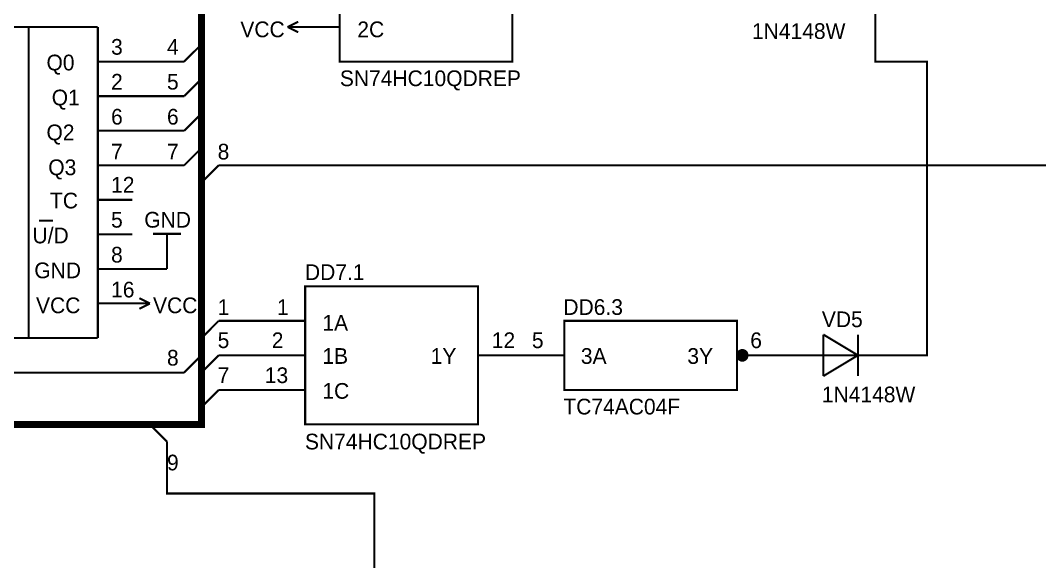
# Model space of a CAD drawing. Header units: millimetres. Extents: x 0 to 594, y 0 to 420.
# Drawn here: x 358.8 to 506.3, y 252.6 to 331 of the extents above; entities that cross this region are included whole.
import ezdxf

# ---------------------------------------------------------------- set-up
doc = ezdxf.new("R2010")
doc.units = ezdxf.units.MM
doc.layers.add('Sheet', color=255, linetype='Continuous')

msp = doc.modelspace()

# ---------------------------------------------------------------- linework, layer by layer
at = {"layer": 'Sheet'}
for points, const_width in [([(384.99, 402.5), (384.99, 272.5), (157.53, 272.5)], 1.02), ([(522.47, 359.98), (522.47, 309.98), (387.48, 309.98)], 0.3), ([(484.98, 282.5), (489.97, 282.5), (489.97, 325), (482.47, 325), (482.47, 335)], 0.3), ([(397.45, 329.99), (398.98, 330.75)], 0.3), ([(340, 329.99), (369.99, 329.99)], 0.3), ([(359.99, 329.99), (359.99, 284.99)], 0.3), ([(369.99, 329.99), (369.99, 284.99)], 0.3), ([(397.45, 329.99), (398.98, 329.23)], 0.3), ([(399.99, 329.99), (397.45, 329.99)], 0.3), ([(404.98, 329.99), (399.99, 329.99)], 0.3), ([(382.49, 325), (384.99, 327.49)], 0.3), ([(369.99, 325), (374.99, 325)], 0.3), ([(374.99, 325), (382.49, 325)], 0.3), ([(382.49, 319.99), (384.99, 322.49)], 0.3), ([(369.99, 319.99), (374.99, 319.99)], 0.3), ([(382.49, 319.99), (374.99, 319.99)], 0.3), ([(382.49, 315), (384.99, 317.5)], 0.3), ([(382.49, 280), (330, 280), (330, 315)], 0.3), ([(369.99, 315), (374.99, 315)], 0.3), ([(374.99, 315), (382.49, 315)], 0.3), ([(382.49, 309.99), (384.99, 312.49)], 0.3), ([(369.99, 309.99), (374.99, 309.99)], 0.3), ([(382.49, 309.99), (374.99, 309.99)], 0.3), ([(384.99, 307.5), (387.48, 309.99)], 0.3), ([(369.99, 304.99), (374.99, 304.99)], 0.3), ([(361.49, 301.99), (363.5, 301.99)], 0.3), ([(369.99, 300), (374.99, 300)], 0.3), ([(377.96, 300.07), (382.02, 300.07)], 0.3), ([(380, 294.99), (380, 300.07)], 0.3), ([(369.99, 294.99), (374.99, 294.99)], 0.3), ([(374.99, 294.99), (380, 294.99)], 0.3), ([(377.53, 290), (376, 290.76)], 0.3), ([(369.99, 290), (374.99, 290)], 0.3), ([(374.99, 290), (377.53, 290)], 0.3), ([(377.53, 290), (376, 289.22)], 0.3), ([(384.99, 284.99), (387.48, 287.49)], 0.3), ([(394.98, 287.49), (387.48, 287.49)], 0.3), ([(399.99, 287.49), (394.98, 287.49)], 0.3), ([(369.99, 284.99), (340, 284.99)], 0.3), ([(474.97, 285.5), (474.97, 279.49)], 0.3), ([(479.97, 282.5), (474.97, 285.5)], 0.3), ([(479.97, 285.5), (479.97, 279.49)], 0.3), ([(463.23, 283.25), (463.2, 283.25), (463.15, 283.25), (463.12, 283.24), (463.08, 283.24), (463.04, 283.22), (463.01, 283.22), (462.98, 283.21), (462.95, 283.19), (462.9, 283.17), (462.87, 283.16), (462.84, 283.14), (462.81, 283.13), (462.78, 283.1), (462.76, 283.08), (462.73, 283.05), (462.7, 283.03), (462.68, 283), (462.65, 282.97), (462.63, 282.95), (462.6, 282.92), (462.59, 282.89), (462.57, 282.86), (462.55, 282.83), (462.54, 282.78), (462.52, 282.75), (462.51, 282.72), (462.51, 282.69), (462.49, 282.65), (462.49, 282.61), (462.48, 282.57), (462.48, 282.53), (462.48, 282.5)], 0.3), ([(462.48, 282.5), (462.48, 282.53), (462.48, 282.57), (462.49, 282.61), (462.49, 282.65), (462.51, 282.69), (462.51, 282.72), (462.52, 282.75), (462.54, 282.78), (462.55, 282.83), (462.57, 282.86), (462.59, 282.89), (462.6, 282.92), (462.63, 282.95), (462.65, 282.97), (462.68, 283), (462.7, 283.03), (462.73, 283.05), (462.76, 283.08), (462.78, 283.1), (462.81, 283.13), (462.84, 283.14), (462.87, 283.16), (462.9, 283.17), (462.95, 283.19), (462.98, 283.21), (463.01, 283.22), (463.04, 283.22), (463.08, 283.24), (463.12, 283.24), (463.15, 283.25), (463.2, 283.25), (463.23, 283.25)], 0.0991), ([(463.99, 282.5), (463.99, 282.53), (463.99, 282.57), (463.98, 282.61), (463.98, 282.65), (463.98, 282.69), (463.96, 282.72), (463.94, 282.75), (463.93, 282.78), (463.91, 282.83), (463.9, 282.86), (463.88, 282.89), (463.87, 282.92), (463.85, 282.95), (463.82, 282.97), (463.8, 283), (463.77, 283.03), (463.74, 283.05), (463.72, 283.08), (463.69, 283.1), (463.66, 283.13), (463.63, 283.14), (463.6, 283.16), (463.57, 283.17), (463.53, 283.19), (463.5, 283.21), (463.45, 283.22), (463.42, 283.22), (463.39, 283.24), (463.34, 283.24), (463.31, 283.25), (463.28, 283.25), (463.23, 283.25)], 0.3), ([(463.23, 283.25), (463.23, 283.25)], 0.0991), ([(463.23, 283.25), (463.28, 283.25), (463.31, 283.25), (463.34, 283.24), (463.39, 283.24), (463.42, 283.22), (463.45, 283.22), (463.5, 283.21), (463.53, 283.19), (463.57, 283.17), (463.6, 283.16), (463.63, 283.14), (463.66, 283.13), (463.69, 283.1), (463.72, 283.08), (463.74, 283.05), (463.77, 283.03), (463.8, 283), (463.82, 282.97), (463.85, 282.95), (463.87, 282.92), (463.88, 282.89), (463.9, 282.86), (463.91, 282.83), (463.93, 282.78), (463.94, 282.75), (463.96, 282.72), (463.98, 282.69), (463.98, 282.65), (463.98, 282.61), (463.99, 282.57), (463.99, 282.53), (463.99, 282.5)], 0.0991), ([(382.49, 280), (384.99, 282.5)], 0.3), ([(384.99, 280), (387.48, 282.5)], 0.3), ([(387.48, 282.5), (394.98, 282.5)], 0.3), ([(399.99, 282.5), (394.98, 282.5)], 0.3), ([(424.99, 282.5), (429.98, 282.5)], 0.3), ([(429.98, 282.5), (432.49, 282.5)], 0.3), ([(437.48, 282.5), (432.49, 282.5)], 0.3), ([(462.48, 282.5), (467.48, 282.5)], 0.3), ([(462.48, 282.5), (462.48, 282.45), (462.48, 282.42), (462.49, 282.38), (462.49, 282.34), (462.51, 282.31), (462.51, 282.27), (462.52, 282.23), (462.54, 282.2), (462.55, 282.16), (462.57, 282.13), (462.59, 282.1), (462.6, 282.07), (462.63, 282.04), (462.65, 282.01), (462.68, 281.99), (462.7, 281.96), (462.73, 281.93), (462.76, 281.91), (462.78, 281.88), (462.81, 281.86), (462.84, 281.85), (462.87, 281.83), (462.9, 281.82), (462.95, 281.8), (462.98, 281.78), (463.01, 281.77), (463.04, 281.75), (463.08, 281.75), (463.12, 281.75), (463.15, 281.74), (463.2, 281.74), (463.23, 281.74)], 0.3), ([(463.23, 281.74), (463.2, 281.74), (463.15, 281.74), (463.12, 281.75), (463.08, 281.75), (463.04, 281.75), (463.01, 281.77), (462.98, 281.78), (462.95, 281.8), (462.9, 281.82), (462.87, 281.83), (462.84, 281.85), (462.81, 281.86), (462.78, 281.88), (462.76, 281.91), (462.73, 281.93), (462.7, 281.96), (462.68, 281.99), (462.65, 282.01), (462.63, 282.04), (462.6, 282.07), (462.59, 282.1), (462.57, 282.13), (462.55, 282.16), (462.54, 282.2), (462.52, 282.23), (462.51, 282.27), (462.51, 282.31), (462.49, 282.34), (462.49, 282.38), (462.48, 282.42), (462.48, 282.45), (462.48, 282.5)], 0.0991), ([(462.48, 282.5), (462.48, 282.5)], 0.0991), ([(463.23, 281.74), (463.28, 281.74), (463.31, 281.74), (463.34, 281.75), (463.39, 281.75), (463.42, 281.75), (463.45, 281.77), (463.5, 281.78), (463.53, 281.8), (463.57, 281.82), (463.6, 281.83), (463.63, 281.85), (463.66, 281.86), (463.69, 281.88), (463.72, 281.91), (463.74, 281.93), (463.77, 281.96), (463.8, 281.99), (463.82, 282.01), (463.85, 282.04), (463.87, 282.07), (463.88, 282.1), (463.9, 282.13), (463.91, 282.16), (463.93, 282.2), (463.94, 282.23), (463.96, 282.27), (463.98, 282.31), (463.98, 282.34), (463.98, 282.38), (463.99, 282.42), (463.99, 282.45), (463.99, 282.5)], 0.3), ([(463.99, 282.5), (463.99, 282.45), (463.99, 282.42), (463.98, 282.38), (463.98, 282.34), (463.98, 282.31), (463.96, 282.27), (463.94, 282.23), (463.93, 282.2), (463.91, 282.16), (463.9, 282.13), (463.88, 282.1), (463.87, 282.07), (463.85, 282.04), (463.82, 282.01), (463.8, 281.99), (463.77, 281.96), (463.74, 281.93), (463.72, 281.91), (463.69, 281.88), (463.66, 281.86), (463.63, 281.85), (463.6, 281.83), (463.57, 281.82), (463.53, 281.8), (463.5, 281.78), (463.45, 281.77), (463.42, 281.75), (463.39, 281.75), (463.34, 281.75), (463.31, 281.74), (463.28, 281.74), (463.23, 281.74)], 0.0991), ([(463.99, 282.5), (463.99, 282.5), (463.99, 282.5), (463.99, 282.5), (463.99, 282.5), (463.99, 282.5), (463.99, 282.5), (463.99, 282.5), (463.99, 282.5), (463.99, 282.5), (463.99, 282.5), (463.99, 282.5), (463.99, 282.5), (463.99, 282.5), (463.99, 282.5), (463.99, 282.5), (463.99, 282.5), (463.99, 282.5), (463.99, 282.5), (463.99, 282.5), (463.99, 282.5), (463.99, 282.5), (463.99, 282.5), (463.99, 282.5), (463.99, 282.5), (463.99, 282.5), (463.99, 282.5), (463.99, 282.5), (463.99, 282.5), (463.99, 282.5), (463.99, 282.5), (463.99, 282.5), (463.99, 282.5)], 0.0991), ([(463.99, 282.5), (463.99, 282.5)], 0.0991), ([(469.98, 282.5), (467.48, 282.5)], 0.3), ([(474.97, 282.5), (469.98, 282.5)], 0.3), ([(474.97, 279.49), (479.97, 282.5)], 0.3), ([(474.97, 282.5), (479.97, 282.5)], 0.3), ([(479.97, 282.5), (484.98, 282.5)], 0.3), ([(384.99, 274.99), (387.48, 277.49)], 0.3), ([(394.98, 277.49), (387.48, 277.49)], 0.3), ([(399.99, 277.49), (394.98, 277.49)], 0.3), ([(380, 269.99), (377.49, 272.5)], 0.3), ([(409.99, 234.99), (409.99, 262.5), (380, 262.5), (380, 269.99)], 0.3)]:
    msp.add_lwpolyline(points, dxfattribs=dict(at, const_width=const_width))
at = {"layer": 'Sheet', "const_width": 0.3}
for points in [[(404.98, 344.99), (429.98, 344.99), (429.98, 325), (404.98, 325), (404.98, 344.99)], [(399.99, 292.49), (424.99, 292.49), (424.99, 272.5), (399.99, 272.5), (399.99, 292.49)], [(437.48, 287.49), (462.48, 287.49), (462.48, 277.49), (437.48, 277.49), (437.48, 287.49)]]:
    msp.add_lwpolyline(points, close=True, dxfattribs=at)
at = {"layer": 'Sheet', "const_width": 0.762}
msp.add_lwpolyline([(462.88, 282.5, 1), (463.64, 282.5, 1)], format="xyb", close=True, dxfattribs=at)

# ---------------------------------------------------------------- texts
at = {"layer": 'Sheet'}
for s, height, p in [('VCC', 2.274, (390.61, 328.52)), ('2C', 2.274, (407.54, 328.52)), ('1N4148W', 2.274, (464.64, 328.27)), ('3', 2.27, (371.91, 325.99)), ('4', 2.27, (380, 325.99)), ('Q0', 2.274, (362.56, 323.72)), ('2', 2.27, (371.91, 320.94)), ('5', 2.27, (380, 320.94)), ('SN74HC10QDREP', 2.2744, (405.01, 321.44)), ('Q1', 2.274, (363.32, 318.66)), ('6', 2.27, (371.91, 315.88)), ('6', 2.27, (380, 315.88)), ('Q2', 2.274, (362.56, 313.61)), ('7', 2.27, (371.91, 310.83)), ('7', 2.27, (380, 310.83)), ('8', 2.27, (387.33, 310.83)), ('Q3', 2.274, (362.82, 308.56)), ('12', 2.274, (371.91, 306.03)), ('TC', 2.274, (363.07, 303.75)), ('5', 2.27, (371.91, 300.97)), ('GND', 2.274, (376.71, 300.97)), ('U/D', 2.274, (360.54, 298.7)), ('8', 2.27, (371.91, 295.92)), ('GND', 2.274, (360.8, 293.65)), ('DD7.1', 2.274, (399.96, 293.39)), ('16', 2.274, (371.91, 290.87)), ('VCC', 2.274, (361.05, 288.59)), ('VCC', 2.274, (377.98, 288.59)), ('1', 2.27, (387.33, 288.34)), ('1', 2.27, (395.92, 288.34)), ('DD6.3', 2.274, (437.35, 288.34)), ('1A', 2.274, (402.48, 286.06)), ('VD5', 2.274, (474.75, 286.57)), ('5', 2.27, (387.33, 283.54)), ('2', 2.27, (395.16, 283.54)), ('12', 2.274, (426.99, 283.54)), ('5', 2.27, (432.8, 283.54)), ('6', 2.27, (464.39, 283.54)), ('8', 2.27, (380, 281.01)), ('1B', 2.274, (402.48, 281.26)), ('1Y', 2.274, (418.15, 281.26)), ('3A', 2.274, (439.88, 281.26)), ('3Y', 2.274, (455.29, 281.26)), ('7', 2.27, (387.33, 278.48)), ('13', 2.274, (394.15, 278.48)), ('1C', 2.274, (402.48, 276.21)), ('1N4148W', 2.274, (474.75, 275.7)), ('TC74AC04F', 2.274, (437.35, 273.94)), ('SN74HC10QDREP', 2.2744, (399.96, 268.88)), ('9', 2.27, (380, 265.85))]:
    msp.add_text(s, height=height, dxfattribs=at).set_placement(p)

doc.saveas('drawing.dxf')
